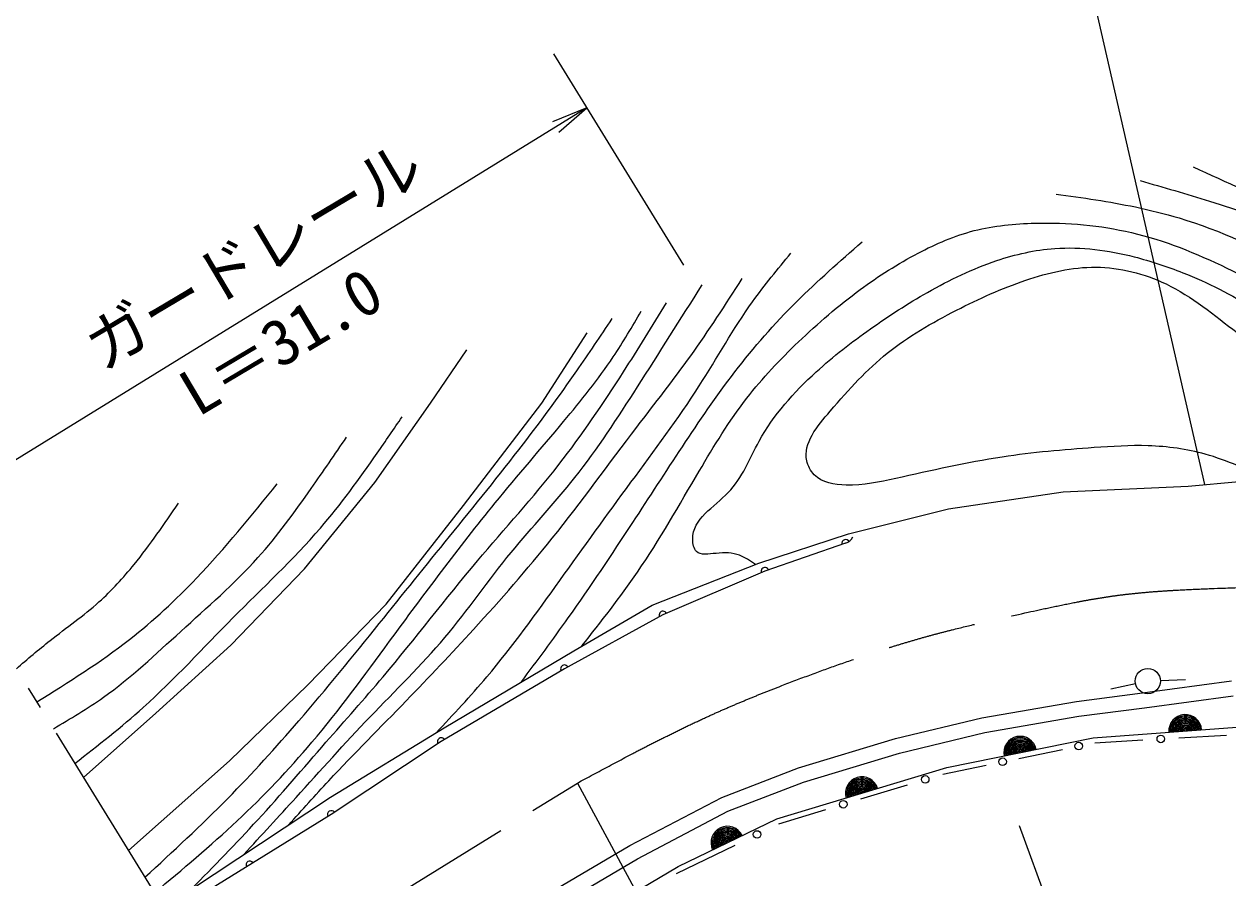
# Model space of a CAD drawing. Units: millimetres, scale not verified. Extents: x 40000 to 680000, y 20000 to 380000.
# Drawn here: x 68222 to 115916, y 304906 to 338739 of the extents above; entities that cross this region are included whole.
import ezdxf
from ezdxf.enums import TextEntityAlignment as Align

# ---------------------------------------------------------------- set-up
doc = ezdxf.new("R2010")
doc.units = ezdxf.units.MM
doc.header["$LTSCALE"] = 1000
doc.linetypes.add('CHAIN', pattern=[18.5, 12, -1.5, 3.5, -1.5])
for name, color, linetype, lineweight in [('M-BGD', 7, 'Continuous', 25), ('M-BMK', 2, 'CHAIN', 13), ('M-BMK-SRVR', 3, 'Continuous', 25), ('M-STR-HTXT', 7, 'Continuous', 13), ('M-STR-STR3', 7, 'Continuous', 25), ('M-STR-STRC', 7, 'Continuous', 25)]:
    doc.layers.add(name, color=color, linetype=linetype, lineweight=lineweight)
doc.styles.add('ＭＳ ゴシック', font='')
doc.styles.get('ＭＳ ゴシック').set_extended_font_data('MS Gothic')

# ---------------------------------------------------------------- blocks, each defined once
blk = doc.blocks.new('open_arrow')
at = {"color": 0, "linetype": 'Continuous', "lineweight": -2}
blk.add_lwpolyline([(7.5, 1.25), (0, 0), (7.5, -1.25)], dxfattribs=at)

msp = doc.modelspace()

# ---------------------------------------------------------------- linework, layer by layer
at = {"layer": 'M-BGD'}
for p, q in [((88737, 323717), (90537, 326507)), ((84328, 323717), (85768, 325832)), ((82123, 320568), (84328, 323717)), ((85633, 319668), (88737, 323717)), ((79333, 317148), (82123, 320568)), ((114340, 320433), (116364, 320613)), ((104846, 319533), (109390, 320208)), ((109390, 320208), (114340, 320433)), ((82573, 315753), (85633, 319668)), ((100886, 318543), (104846, 319533)), ((97331, 317373), (100886, 318543)), ((100769, 318165), (97573, 317055)), ((93102, 315708), (97331, 317373)), ((76409, 314133), (79333, 317148)), ((97573, 317055), (93534, 315324)), ((79468, 312558), (82573, 315753)), ((93534, 315324), (89628, 313193)), ((89997, 313908), (93102, 315708)), ((73439, 311434), (76409, 314133)), ((84868, 310849), (89997, 313908)), ((89628, 313193), (84745, 310308)), ((76364, 309544), (79468, 312558)), ((112252, 312599), (111272, 312389)), ((112533, 312245), (116060, 312719)), ((113242, 312729), (114242, 312769)), ((109914, 311902), (112533, 312245)), ((112612, 311651), (116118, 312121)), ((106164, 311255), (109914, 311902)), ((110004, 311309), (112612, 311651)), ((70577, 308880), (73439, 311434)), ((102750, 310434), (106164, 311255)), ((106285, 310667), (110004, 311309)), ((110583, 310454), (117869, 311002)), ((80368, 308104), (84868, 310849)), ((102908, 309855), (106285, 310667)), ((113970, 310453), (115866, 310561)), ((84745, 310308), (80395, 307423)), ((98907, 309269), (102750, 310434)), ((104785, 309278), (110583, 310454)), ((110650, 310263), (112547, 310371)), ((72356, 305994), (76364, 309544)), ((99103, 308701), (102908, 309855)), ((107634, 309642), (109357, 309997)), ((95862, 308094), (98907, 309269)), ((98048, 307242), (104785, 309278)), ((104618, 309020), (106341, 309375)), ((96110, 307546), (99103, 308701)), ((101374, 308035), (103228, 308598)), ((73747, 303735), (80368, 308104)), ((92227, 306190), (95862, 308094)), ((80395, 307423), (73935, 303431)), ((92519, 305665), (96110, 307546)), ((94130, 305361), (98048, 307242)), ((98130, 307050), (99984, 307613)), ((107642, 306989), (109442, 302109)), ((94068, 305079), (96390, 306205)), ((88881, 304217), (92227, 306190)), ((87784, 301601), (94130, 305361)), ((89184, 303699), (92519, 305665))]:
    msp.add_line(p, q, dxfattribs=at)
for centre, radius in [((112742, 312706), 500), ((113258, 310412), 150), ((110004, 310130), 150), ((106988, 309508), 150), ((103923, 308809), 150), ((100679, 307824), 150), ((97260, 306628), 150)]:
    msp.add_circle(centre, radius, dxfattribs=at)
for centre, radius, start, end in [((100769, 318165), 150, 19.1481, 199.1481), ((100605, 318637), 500, 289.1481, 334.1481), ((97573, 317055), 150, 19.1481, 203.1986), ((93534, 315324), 150, 23.1986, 208.6105), ((89628, 313193), 150, 28.6105, 210.5792), ((114226, 310728), 650, 4.3045, 184.3045), ((114226, 310728), 600, 4.3045, 184.3045), ((114226, 310728), 550, 4.3045, 184.3045), ((114226, 310728), 500, 4.3045, 184.3045), ((114226, 310728), 450, 4.3045, 184.3045), ((114226, 310728), 400, 4.3045, 184.3045), ((114226, 310728), 350, 4.3045, 184.3045), ((114226, 310728), 300, 4.3045, 184.3045), ((114226, 310728), 250, 4.3045, 184.3045), ((107684, 309866), 650, 11.4588, 191.4588), ((114226, 310728), 200, 4.3045, 184.3045), ((114226, 310728), 150, 4.3045, 184.3045), ((114226, 310728), 100, 4.3045, 184.3045), ((114226, 310728), 50, 4.3045, 184.3045), ((84745, 310308), 150, 30.5792, 213.5549), ((107684, 309866), 600, 11.4588, 191.4588), ((107684, 309866), 550, 11.4588, 191.4588), ((107684, 309866), 500, 11.4588, 191.4588), ((107684, 309866), 450, 11.4588, 191.4588), ((107684, 309866), 400, 11.4588, 191.4588), ((107684, 309866), 350, 11.4588, 191.4588), ((107684, 309866), 300, 11.4588, 191.4588), ((107684, 309866), 250, 11.4588, 191.4588), ((107684, 309866), 200, 11.4588, 191.4588), ((107684, 309866), 150, 11.4588, 191.4588), ((107684, 309866), 100, 11.4588, 191.4588), ((107684, 309866), 50, 11.4588, 191.4588), ((101417, 308260), 650, 16.8214, 196.8214), ((101417, 308260), 600, 16.8214, 196.8214), ((101417, 308260), 550, 16.8214, 196.8214), ((101417, 308260), 500, 16.8214, 196.8214), ((101417, 308260), 450, 16.8214, 196.8214), ((101417, 308260), 400, 16.8214, 196.8214), ((101417, 308260), 350, 16.8214, 196.8214), ((101417, 308260), 300, 16.8214, 196.8214), ((101417, 308260), 250, 16.8214, 196.8214), ((101417, 308260), 200, 16.8214, 196.8214), ((101417, 308260), 150, 16.8214, 196.8214), ((101417, 308260), 100, 16.8214, 196.8214), ((101417, 308260), 50, 16.8214, 196.8214), ((80395, 307423), 150, 33.5549, 211.7176), ((96089, 306301), 650, 25.641, 205.641), ((96089, 306301), 600, 25.641, 205.641), ((96089, 306301), 550, 25.641, 205.641), ((96089, 306301), 500, 25.641, 205.641), ((96089, 306301), 450, 25.641, 205.641), ((96089, 306301), 400, 25.641, 205.641), ((96089, 306301), 350, 25.641, 205.641), ((96089, 306301), 300, 25.641, 205.641), ((96089, 306301), 250, 25.641, 205.641), ((96089, 306301), 200, 25.641, 205.641), ((96089, 306301), 150, 25.641, 205.641), ((96089, 306301), 100, 25.641, 205.641), ((96089, 306301), 50, 25.641, 205.641), ((77165, 305427), 150, 31.7176, 211.7176)]:
    msp.add_arc(centre, radius, start, end, dxfattribs=at)
for points, knots in [([(114540, 333078), (115854, 332480), (117168, 331882), (118474, 331265), (119756, 330660), (121031, 330036), (122253, 329322), (123399, 328653), (124498, 327905), (125644, 327238), (126709, 326619), (127813, 326071), (128929, 325543), (130787, 324664), (132675, 323844), (134615, 323177), (136793, 322428), (139036, 321872), (141290, 321376), (144018, 320775), (146762, 320262), (149520, 319857), (151561, 319557), (153611, 319316), (155665, 319080), (157346, 318887), (159030, 318697), (160716, 318656), (162939, 318602), (165165, 318805), (167391, 319009)], [0, 0, 0, 0, 1, 1, 1, 2, 2, 2, 3, 3, 3, 4, 4, 4, 5, 5, 5, 6, 6, 6, 7, 7, 7, 8, 8, 8, 9, 9, 9, 10, 10, 10, 10]), ([(112435, 332536), (113355, 332273), (114275, 332010), (115190, 331724), (116293, 331379), (117388, 331003), (118439, 330523), (119408, 330081), (120338, 329552), (121229, 328969), (122121, 328386), (122973, 327749), (123843, 327132), (124876, 326400), (125934, 325696), (127057, 325119), (128224, 324520), (129460, 324060), (130695, 323601), (132577, 322901), (134456, 322205), (136381, 321658), (137904, 321226), (139455, 320887), (141008, 320563), (142971, 320154), (144937, 319769), (146906, 319398), (148914, 319019), (150925, 318654), (152945, 318338), (154879, 318036), (156821, 317780), (158773, 317667), (160172, 317586), (161576, 317579), (162976, 317632), (165148, 317713), (167311, 317937), (169475, 318162)], [0, 0, 0, 0, 1, 1, 1, 2, 2, 2, 3, 3, 3, 4, 4, 4, 5, 5, 5, 6, 6, 6, 7, 7, 7, 8, 8, 8, 9, 9, 9, 10, 10, 10, 11, 11, 11, 12, 12, 12, 13, 13, 13, 13]), ([(109106, 332005), (110158, 331857), (111211, 331708), (112250, 331491), (112833, 331370), (113412, 331227), (113983, 331055), (115626, 330562), (117203, 329834), (118682, 328963), (119361, 328562), (120021, 328131), (120680, 327700), (120789, 327628), (120899, 327556), (121009, 327484), (121119, 327412), (121229, 327340), (121339, 327268), (121449, 327197), (121560, 327127), (121671, 327057)], [0, 0, 0, 0, 1, 1, 1, 2, 2, 2, 3, 3, 3, 4, 4, 4, 5, 5, 5, 6, 6, 6, 7, 7, 7, 7]), ([(90324, 314097), (91080, 315058), (91837, 316019), (92525, 317026), (93407, 318314), (94176, 319677), (94971, 321028), (95557, 322023), (96157, 323010), (96862, 323919), (97477, 324712), (98172, 325445), (98900, 326142), (99674, 326884), (100485, 327584), (101346, 328218), (102074, 328754), (102839, 329242), (103644, 329663), (104354, 330035), (105095, 330354), (105867, 330553), (106649, 330753), (107462, 330829), (108276, 330849), (109562, 330880), (110850, 330771), (112093, 330478), (113401, 330171), (114659, 329661), (115873, 329070), (116953, 328545), (117996, 327958), (118987, 327291), (119918, 326664), (120802, 325968), (121729, 325327), (122928, 324498), (124200, 323761), (125546, 323215), (126667, 322760), (127839, 322438), (128993, 322066), (130312, 321640), (131606, 321149), (132901, 320657)], [0, 0, 0, 0, 1, 1, 1, 2, 2, 2, 3, 3, 3, 4, 4, 4, 5, 5, 5, 6, 6, 6, 7, 7, 7, 8, 8, 8, 9, 9, 9, 10, 10, 10, 11, 11, 11, 12, 12, 12, 13, 13, 13, 14, 14, 14, 15, 15, 15, 15]), ([(87925, 312672), (88551, 313514), (89176, 314355), (89783, 315210), (90664, 316450), (91506, 317717), (92340, 318990), (92995, 319990), (93645, 320993), (94304, 321992), (94969, 322999), (95644, 324000), (96380, 324956), (97133, 325935), (97951, 326865), (98826, 327736), (99656, 328563), (100538, 329335), (101420, 330108)], [0, 0, 0, 0, 1, 1, 1, 2, 2, 2, 3, 3, 3, 4, 4, 4, 5, 5, 5, 6, 6, 6, 6]), ([(84543, 310651), (85228, 311381), (85913, 312112), (86559, 312875), (87589, 314092), (88519, 315394), (89449, 316692), (90383, 317994), (91317, 319294), (92266, 320583), (93191, 321839), (94130, 323086), (94971, 324401), (95681, 325510), (96320, 326666), (97084, 327736), (97558, 328401), (98081, 329032), (98603, 329663)], [0, 0, 0, 0, 1, 1, 1, 2, 2, 2, 3, 3, 3, 4, 4, 4, 5, 5, 5, 6, 6, 6, 6]), ([(97202, 317322), (96994, 317466), (96786, 317610), (96565, 317693), (96286, 317797), (95984, 317802), (95639, 317767), (95348, 317737), (95025, 317678), (94860, 317841), (94754, 317946), (94713, 318143), (94712, 318323), (94708, 319150), (95559, 319590), (96120, 320176), (96693, 320773), (96964, 321522), (97343, 322214), (97911, 323248), (98722, 324154), (99604, 324956), (100285, 325576), (101007, 326134), (101753, 326661), (102483, 327177), (103235, 327664), (104014, 328107), (104890, 328604), (105800, 329046), (106757, 329367), (107501, 329616), (108273, 329793), (109054, 329848), (110108, 329923), (111177, 329776), (112205, 329515), (112862, 329348), (113502, 329133), (114132, 328885), (115115, 328497), (116072, 328026), (116948, 327440), (117966, 326759), (118875, 325923), (119876, 325216), (120537, 324749), (121237, 324338), (121951, 323956), (122761, 323522), (123587, 323125), (124397, 322696), (124942, 322408), (125480, 322106), (126017, 321803)], [0, 0, 0, 0, 1, 1, 1, 2, 2, 2, 3, 3, 3, 4, 4, 4, 5, 5, 5, 6, 6, 6, 7, 7, 7, 8, 8, 8, 9, 9, 9, 10, 10, 10, 11, 11, 11, 12, 12, 12, 13, 13, 13, 14, 14, 14, 15, 15, 15, 16, 16, 16, 17, 17, 17, 18, 18, 18, 18]), ([(117542, 320685), (116717, 321069), (115892, 321453), (115021, 321695), (114288, 321899), (113523, 322004), (112760, 322029), (112042, 322052), (111326, 322006), (110611, 321955), (109397, 321868), (108184, 321767), (106979, 321584), (105556, 321368), (104143, 321038), (102754, 320732), (102116, 320591), (101482, 320455), (100790, 320472), (100327, 320484), (99838, 320564), (99530, 320880), (99383, 321030), (99278, 321234), (99233, 321436), (99079, 322131), (99641, 322798), (100160, 323400), (100930, 324294), (101605, 325045), (102421, 325698), (103238, 326352), (104197, 326907), (105163, 327402), (106057, 327861), (106958, 328269), (107906, 328588), (108802, 328891), (109740, 329115), (110685, 329107), (111641, 329099), (112604, 328855), (113465, 328440), (114492, 327945), (115374, 327207), (116281, 326513), (117300, 325734), (118350, 325010), (119320, 324178), (120145, 323470), (120913, 322684), (121803, 322066), (122150, 321825), (122515, 321610), (122880, 321394)], [0, 0, 0, 0, 1, 1, 1, 2, 2, 2, 3, 3, 3, 4, 4, 4, 5, 5, 5, 6, 6, 6, 7, 7, 7, 8, 8, 8, 9, 9, 9, 10, 10, 10, 11, 11, 11, 12, 12, 12, 13, 13, 13, 14, 14, 14, 15, 15, 15, 16, 16, 16, 17, 17, 17, 18, 18, 18, 18]), ([(78711, 307011), (79236, 307597), (79761, 308182), (80297, 308758), (81300, 309833), (82342, 310872), (83366, 311927), (84267, 312856), (85155, 313797), (86028, 314753), (87101, 315929), (88153, 317126), (89149, 318367), (90303, 319806), (91382, 321303), (92501, 322771), (93217, 323710), (93950, 324637), (94637, 325597), (95349, 326592), (96011, 327622), (96674, 328653)], [0, 0, 0, 0, 1, 1, 1, 2, 2, 2, 3, 3, 3, 4, 4, 4, 5, 5, 5, 6, 6, 6, 7, 7, 7, 7]), ([(76932, 305837), (77623, 306588), (78313, 307339), (78998, 308094), (79968, 309162), (80927, 310239), (81926, 311281), (82925, 312323), (83962, 313331), (84891, 314431), (85809, 315520), (86621, 316698), (87522, 317804), (88342, 318809), (89237, 319754), (90042, 320769), (90947, 321908), (91740, 323135), (92525, 324364), (93384, 325708), (94234, 327056), (95083, 328403)], [0, 0, 0, 0, 1, 1, 1, 2, 2, 2, 3, 3, 3, 4, 4, 4, 5, 5, 5, 6, 6, 6, 7, 7, 7, 7]), ([(74847, 304461), (75735, 305366), (76623, 306270), (77479, 307205), (78401, 308211), (79285, 309252), (80184, 310281), (80940, 311144), (81705, 311999), (82445, 312875), (83719, 314384), (84916, 315958), (86188, 317470), (87261, 318745), (88387, 319976), (89412, 321288), (90330, 322461), (91166, 323699), (91970, 324956), (92549, 325864), (93112, 326782), (93674, 327699)], [0, 0, 0, 0, 1, 1, 1, 2, 2, 2, 3, 3, 3, 4, 4, 4, 5, 5, 5, 6, 6, 6, 7, 7, 7, 7]), ([(73388, 304319), (74498, 305248), (75607, 306178), (76664, 307168), (77710, 308148), (78703, 309187), (79628, 310281), (80715, 311565), (81708, 312926), (82704, 314283), (84067, 316139), (85438, 317988), (86892, 319768), (87779, 320854), (88698, 321913), (89598, 322992), (90287, 323819), (90965, 324657), (91562, 325549), (91956, 326139), (92315, 326752), (92674, 327365)], [0, 0, 0, 0, 1, 1, 1, 2, 2, 2, 3, 3, 3, 4, 4, 4, 5, 5, 5, 6, 6, 6, 7, 7, 7, 7]), ([(73011, 304931), (74122, 305956), (75232, 306981), (76293, 308057), (77269, 309047), (78202, 310079), (79110, 311133), (80198, 312396), (81250, 313690), (82297, 314987), (83224, 316136), (84148, 317287), (85076, 318434), (86061, 319650), (87051, 320862), (88004, 322103), (88731, 323050), (89435, 324014), (90117, 324994), (90594, 325680), (91059, 326375), (91525, 327069)], [0, 0, 0, 0, 1, 1, 1, 2, 2, 2, 3, 3, 3, 4, 4, 4, 5, 5, 5, 6, 6, 6, 7, 7, 7, 7]), ([(70231, 309442), (71154, 310160), (72077, 310879), (72944, 311659), (74188, 312777), (75317, 314021), (76499, 315213), (77666, 316390), (78885, 317516), (79963, 318768), (80773, 319707), (81503, 320717), (82213, 321737), (82546, 322216), (82875, 322697), (83203, 323177)], [0, 0, 0, 0, 1, 1, 1, 2, 2, 2, 3, 3, 3, 4, 4, 4, 5, 5, 5, 5]), ([(69383, 310817), (70058, 311215), (70734, 311612), (71369, 312064), (72460, 312837), (73433, 313768), (74429, 314673), (75477, 315626), (76549, 316551), (77489, 317598), (78258, 318455), (78940, 319395), (79603, 320343), (80074, 321015), (80536, 321691), (80998, 322367)], [0, 0, 0, 0, 1, 1, 1, 2, 2, 2, 3, 3, 3, 4, 4, 4, 5, 5, 5, 5]), ([(68727, 311881), (69984, 312665), (71241, 313448), (72404, 314358), (73348, 315097), (74230, 315919), (75059, 316788), (76190, 317975), (77222, 319249), (78254, 320523)], [0, 0, 0, 0, 1, 1, 1, 2, 2, 2, 3, 3, 3, 3]), ([(67917, 313196), (68358, 313575), (68798, 313953), (69255, 314313), (69900, 314823), (70578, 315295), (71189, 315843), (71695, 316296), (72155, 316800), (72584, 317328), (73215, 318104), (73777, 318931), (74339, 319758)], [0, 0, 0, 0, 1, 1, 1, 2, 2, 2, 3, 3, 3, 4, 4, 4, 4])]:
    msp.add_open_spline(points, degree=3, knots=knots, dxfattribs=at)
at = {"layer": 'M-BMK'}
msp.add_line((76899, 300477), (90142, 308664), dxfattribs=at)
msp.add_open_spline([(90142, 308664), (91818, 309567), (93493, 310469), (95220, 311260), (96662, 311920), (98139, 312502), (99631, 313048), (101046, 313566), (102473, 314051), (103922, 314455), (105267, 314829), (106632, 315133), (107999, 315432), (109170, 315689), (110343, 315942), (111527, 316100), (112884, 316280), (114256, 316335), (115628, 316386), (117634, 316461), (119641, 316528), (121636, 316410), (123992, 316270), (126331, 315871), (128672, 315492), (130564, 315185), (132459, 314891), (134305, 314419), (136889, 313758), (139379, 312747), (141868, 311737)], degree=3, knots=[0, 0, 0, 0, 1, 1, 1, 2, 2, 2, 3, 3, 3, 4, 4, 4, 5, 5, 5, 6, 6, 6, 7, 7, 7, 8, 8, 8, 9, 9, 9, 10, 10, 10, 10], dxfattribs=at)
at = {"layer": 'M-BMK-SRVR'}
for p, q in [((68391, 312427), (68865, 311658)), ((69491, 310642), (75541, 300825))]:
    msp.add_line(p, q, dxfattribs=at)
at = {"layer": 'M-STR-HTXT'}
msp.add_line((90142, 308664), (102174, 286433), dxfattribs=at)
at = {"layer": 'M-STR-STR3'}
for p, q in [((89197, 337564), (94352, 329189)), ((90517, 335418), (64213, 319207))]:
    msp.add_line(p, q, dxfattribs=at)
at = {"layer": 'M-STR-STRC'}
msp.add_line((110532, 340011), (114994, 320491), dxfattribs=at)

# ---------------------------------------------------------------- block references
at = {"layer": 'M-STR-STR3', "xscale": 193, "yscale": 193, "rotation": 211.6}
msp.add_blockref('open_arrow', (90517, 335418), dxfattribs=at)

# ---------------------------------------------------------------- texts
at = {"layer": 'M-STR-STR3', "style": 'ＭＳ ゴシック'}
for s, p in [('ガードレール', (71607, 324500)), ('L＝31.0', (75387, 322673))]:
    msp.add_text(s, height=1833, rotation=30.719, dxfattribs=at).set_placement(p, align=Align.BOTTOM_LEFT)

doc.saveas('drawing.dxf')
